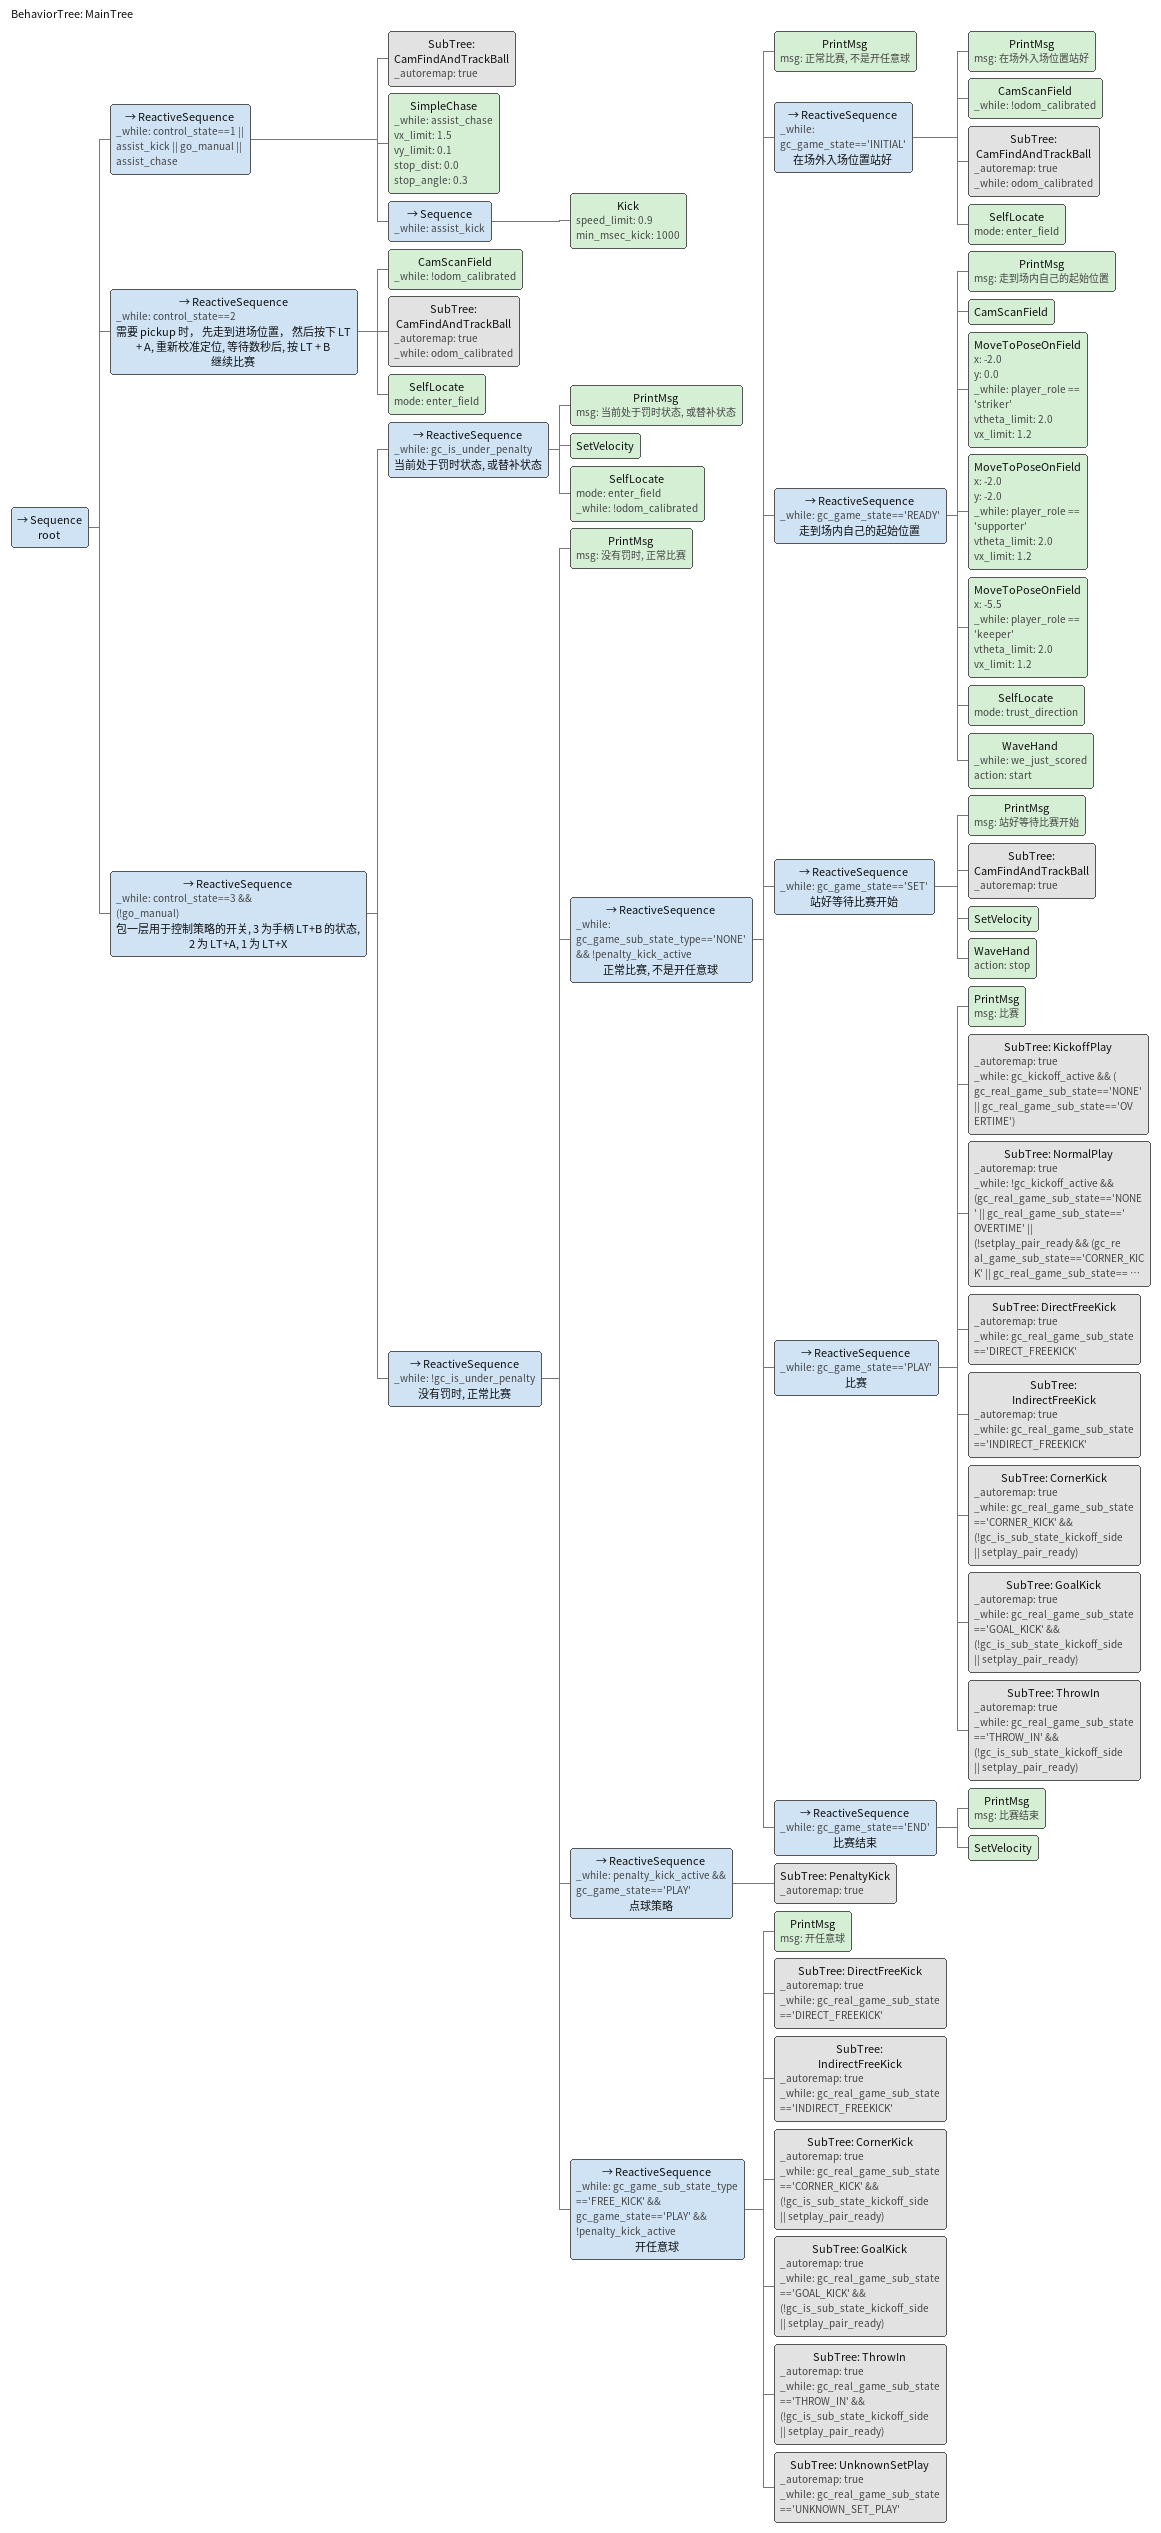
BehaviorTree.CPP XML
<!-- AI 比赛 Demo 专用, 可以接管, 不需要严格按照规则执行 -->

<root BTCPP_format="4">
    <include path="./subtrees/subtree_cam_find_and_track_ball.xml" />
    <include path="./subtrees/subtree_find_ball_setplay.xml" />
    <include path="./subtrees/subtree_striker_play.xml" />
    <include path="./subtrees/subtree_goal_keeper_play.xml" />
    <include path="./subtrees/subtree_striker_freekick.xml" />
    <include path="./subtrees/subtree_goal_keeper_freekick.xml" />
    <include path="./subtrees/subtree_goal_keeper_penalty_kick.xml" />
    <include path="./subtrees/subtree_locate.xml" />
    <include path="./subtrees/subtree_normal_play.xml" />
    <include path="./subtrees/subtree_kickoff_play.xml" />
    <include path="./subtrees/subtree_direct_free_kick.xml" />
    <include path="./subtrees/subtree_indirect_free_kick.xml" />
    <include path="./subtrees/subtree_corner_kick.xml" />
    <include path="./subtrees/subtree_goal_kick.xml" />
    <include path="./subtrees/subtree_throw_in.xml" />
    <include path="./subtrees/subtree_penalty_kick.xml" />
    <include path="./subtrees/subtree_unknown_set_play.xml" />
    <BehaviorTree ID="MainTree">
        <Sequence name="root">
            <ReactiveSequence _while="control_state==1 || assist_kick || go_manual || assist_chase" >
               <SubTree ID="CamFindAndTrackBall" _autoremap="true" />
               <SimpleChase _while="assist_chase" vx_limit="1.5" vy_limit="0.1" stop_dist="0.0" stop_angle="0.3" />
               <Sequence _while="assist_kick">
                  <Kick speed_limit="0.9" min_msec_kick="1000"/>
               </Sequence>
            </ReactiveSequence>

            <ReactiveSequence _while="control_state==2" name="需要 pickup 时， 先走到进场位置， 然后按下 LT + A, 重新校准定位, 等待数秒后, 按 LT + B 继续比赛">
                <CamScanField  _while="!odom_calibrated"/>
                <SubTree ID="CamFindAndTrackBall" _autoremap="true" _while="odom_calibrated" />
                <SelfLocate mode="enter_field" />
                <!--SelfLocateEnterField /-->

            </ReactiveSequence>

            <ReactiveSequence _while="control_state==3 &amp;&amp; (!go_manual)" name="包一层用于控制策略的开关, 3 为手柄 LT+B 的状态, 2 为 LT+A, 1 为 LT+X">

                <ReactiveSequence _while="gc_is_under_penalty" name="当前处于罚时状态, 或替补状态">
                    <PrintMsg msg="当前处于罚时状态, 或替补状态"/>
                    <SetVelocity />
                    <SelfLocate mode="enter_field" _while="!odom_calibrated" />
                    <!--SelfLocateEnterField _while="!odom_calibrated" /-->
                </ReactiveSequence>

                <ReactiveSequence _while="!gc_is_under_penalty" name="没有罚时, 正常比赛">
                    <PrintMsg msg="没有罚时, 正常比赛"/>
                    <ReactiveSequence _while="gc_game_sub_state_type=='NONE' &amp;&amp; !penalty_kick_active" name="正常比赛, 不是开任意球">
                        <PrintMsg msg="正常比赛, 不是开任意球"/>

                        <ReactiveSequence _while="gc_game_state=='INITIAL'" name="在场外入场位置站好">
                            <PrintMsg msg="在场外入场位置站好"/>
                            <CamScanField _while="!odom_calibrated"/>
                            <SubTree ID="CamFindAndTrackBall" _autoremap="true" _while="odom_calibrated" />
                            <SelfLocate mode="enter_field" />
                            <!--SelfLocateEnterField/-->
                        </ReactiveSequence>

                        <ReactiveSequence _while="gc_game_state=='READY'" name="走到场内自己的起始位置">
                            <PrintMsg msg="走到场内自己的起始位置"/>
                            <CamScanField />
                        <MoveToPoseOnField x="-2.0" y="0.0" _while="player_role == 'striker'" vtheta_limit="2.0" vx_limit="1.2" />
                        <MoveToPoseOnField x="-2.0" y="-2.0" _while="player_role == 'supporter'" vtheta_limit="2.0" vx_limit="1.2" />
                        <MoveToPoseOnField x="-5.5" _while="player_role == 'keeper'" vtheta_limit="2.0"  vx_limit="1.2" />
                            <SelfLocate mode="trust_direction" />
                            <WaveHand _while="we_just_scored" action="start" />
                        </ReactiveSequence>

                        <ReactiveSequence _while="gc_game_state=='SET'" name="站好等待比赛开始">
                            <PrintMsg msg="站好等待比赛开始"/>
                            <SubTree ID="CamFindAndTrackBall" _autoremap="true" />
                            <SetVelocity />
                            <WaveHand action="stop" />
                        </ReactiveSequence>

                        <ReactiveSequence _while="gc_game_state=='PLAY'" name="比赛">
                            <PrintMsg msg="比赛"/>
                            <SubTree ID="KickoffPlay" _autoremap="true"
                                _while="gc_kickoff_active &amp;&amp; (gc_real_game_sub_state=='NONE' || gc_real_game_sub_state=='OVERTIME')" />
                            <SubTree ID="NormalPlay" _autoremap="true"
                                _while="!gc_kickoff_active &amp;&amp; (gc_real_game_sub_state=='NONE' || gc_real_game_sub_state=='OVERTIME' || (!setplay_pair_ready &amp;&amp; (gc_real_game_sub_state=='CORNER_KICK' || gc_real_game_sub_state=='GOAL_KICK' || gc_real_game_sub_state=='THROW_IN')))" />
                            <SubTree ID="DirectFreeKick" _autoremap="true"
                                _while="gc_real_game_sub_state=='DIRECT_FREEKICK'" />
                            <SubTree ID="IndirectFreeKick" _autoremap="true"
                                _while="gc_real_game_sub_state=='INDIRECT_FREEKICK'" />
                            <SubTree ID="CornerKick" _autoremap="true"
                                _while="gc_real_game_sub_state=='CORNER_KICK' &amp;&amp; (!gc_is_sub_state_kickoff_side || setplay_pair_ready)" />
                            <SubTree ID="GoalKick" _autoremap="true"
                                _while="gc_real_game_sub_state=='GOAL_KICK' &amp;&amp; (!gc_is_sub_state_kickoff_side || setplay_pair_ready)" />
                            <SubTree ID="ThrowIn" _autoremap="true"
                                _while="gc_real_game_sub_state=='THROW_IN' &amp;&amp; (!gc_is_sub_state_kickoff_side || setplay_pair_ready)" />
                        </ReactiveSequence>

                        <ReactiveSequence _while="gc_game_state=='END'" name="比赛结束">
                            <PrintMsg msg="比赛结束"/>
                            <SetVelocity />
                        </ReactiveSequence>

                    </ReactiveSequence>

                    <ReactiveSequence _while="penalty_kick_active &amp;&amp; gc_game_state=='PLAY'" name="点球策略">
                        <SubTree ID="PenaltyKick" _autoremap="true" />
                    </ReactiveSequence>

                    <ReactiveSequence _while="gc_game_sub_state_type=='FREE_KICK' &amp;&amp; gc_game_state=='PLAY' &amp;&amp; !penalty_kick_active" name="开任意球">
                        <PrintMsg msg="开任意球"/>
                        <SubTree ID="DirectFreeKick" _autoremap="true"
                            _while="gc_real_game_sub_state=='DIRECT_FREEKICK'" />
                        <SubTree ID="IndirectFreeKick" _autoremap="true"
                            _while="gc_real_game_sub_state=='INDIRECT_FREEKICK'" />
                        <SubTree ID="CornerKick" _autoremap="true"
                            _while="gc_real_game_sub_state=='CORNER_KICK' &amp;&amp; (!gc_is_sub_state_kickoff_side || setplay_pair_ready)" />
                        <SubTree ID="GoalKick" _autoremap="true"
                            _while="gc_real_game_sub_state=='GOAL_KICK' &amp;&amp; (!gc_is_sub_state_kickoff_side || setplay_pair_ready)" />
                        <SubTree ID="ThrowIn" _autoremap="true"
                            _while="gc_real_game_sub_state=='THROW_IN' &amp;&amp; (!gc_is_sub_state_kickoff_side || setplay_pair_ready)" />
                        <SubTree ID="UnknownSetPlay" _autoremap="true"
                            _while="gc_real_game_sub_state=='UNKNOWN_SET_PLAY'" />
                    </ReactiveSequence>

                </ReactiveSequence>

            </ReactiveSequence>
        </Sequence>
    </BehaviorTree>
</root>
